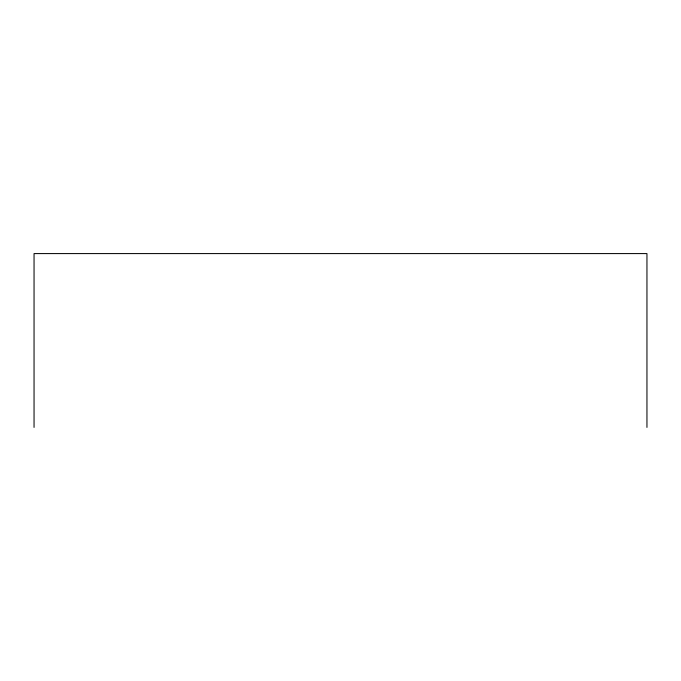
<?xml version="1.0" encoding="UTF-8"?>
<svg xmlns="http://www.w3.org/2000/svg" width="681" height="681" viewBox="0 0 681 681"><rect width="100%" height="100%" fill="white"/><g stroke="black" fill="none" stroke-linecap="round" stroke-linejoin="round"><path stroke-width="1.02" d="M646.95 427.413L646.95 253.587L34.05 253.587L34.05 427.413"/></g></svg>
